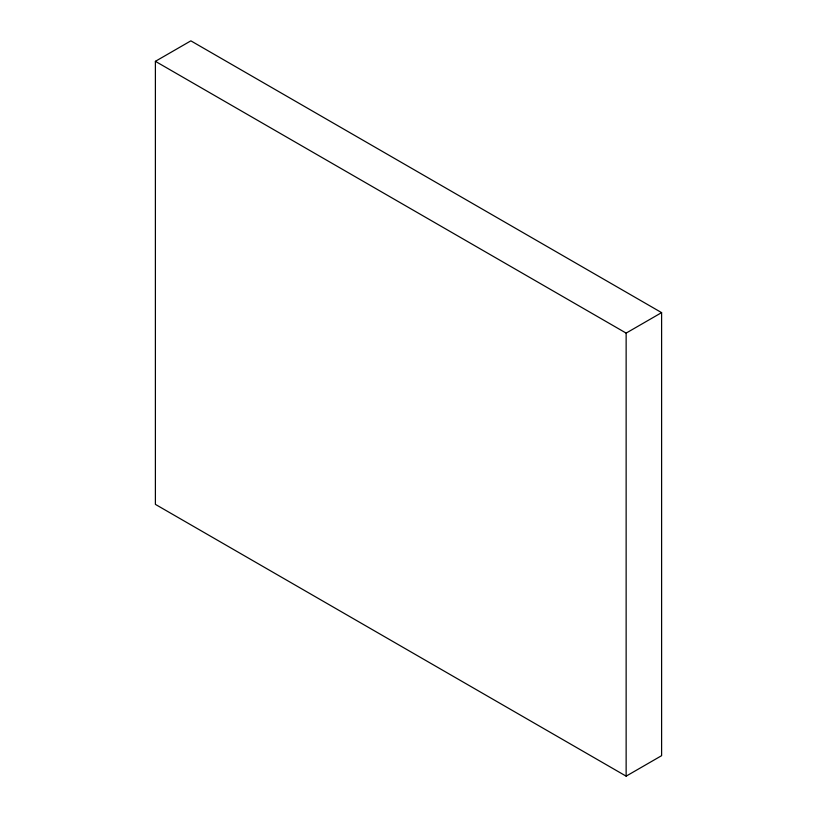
<?xml version="1.0" encoding="UTF-8"?>
<svg xmlns="http://www.w3.org/2000/svg" width="817" height="817" viewBox="0 0 817 817"><rect width="100%" height="100%" fill="white"/><g stroke="black" fill="none" stroke-linecap="round" stroke-linejoin="round"><path stroke-width="1.23" d="M155.393 61.326L190.861 40.85L661.607 312.625L661.607 755.674L626.139 776.15L155.393 504.375L155.393 61.326L626.139 333.101L661.607 312.625M626.139 333.101L626.139 776.15"/></g></svg>
